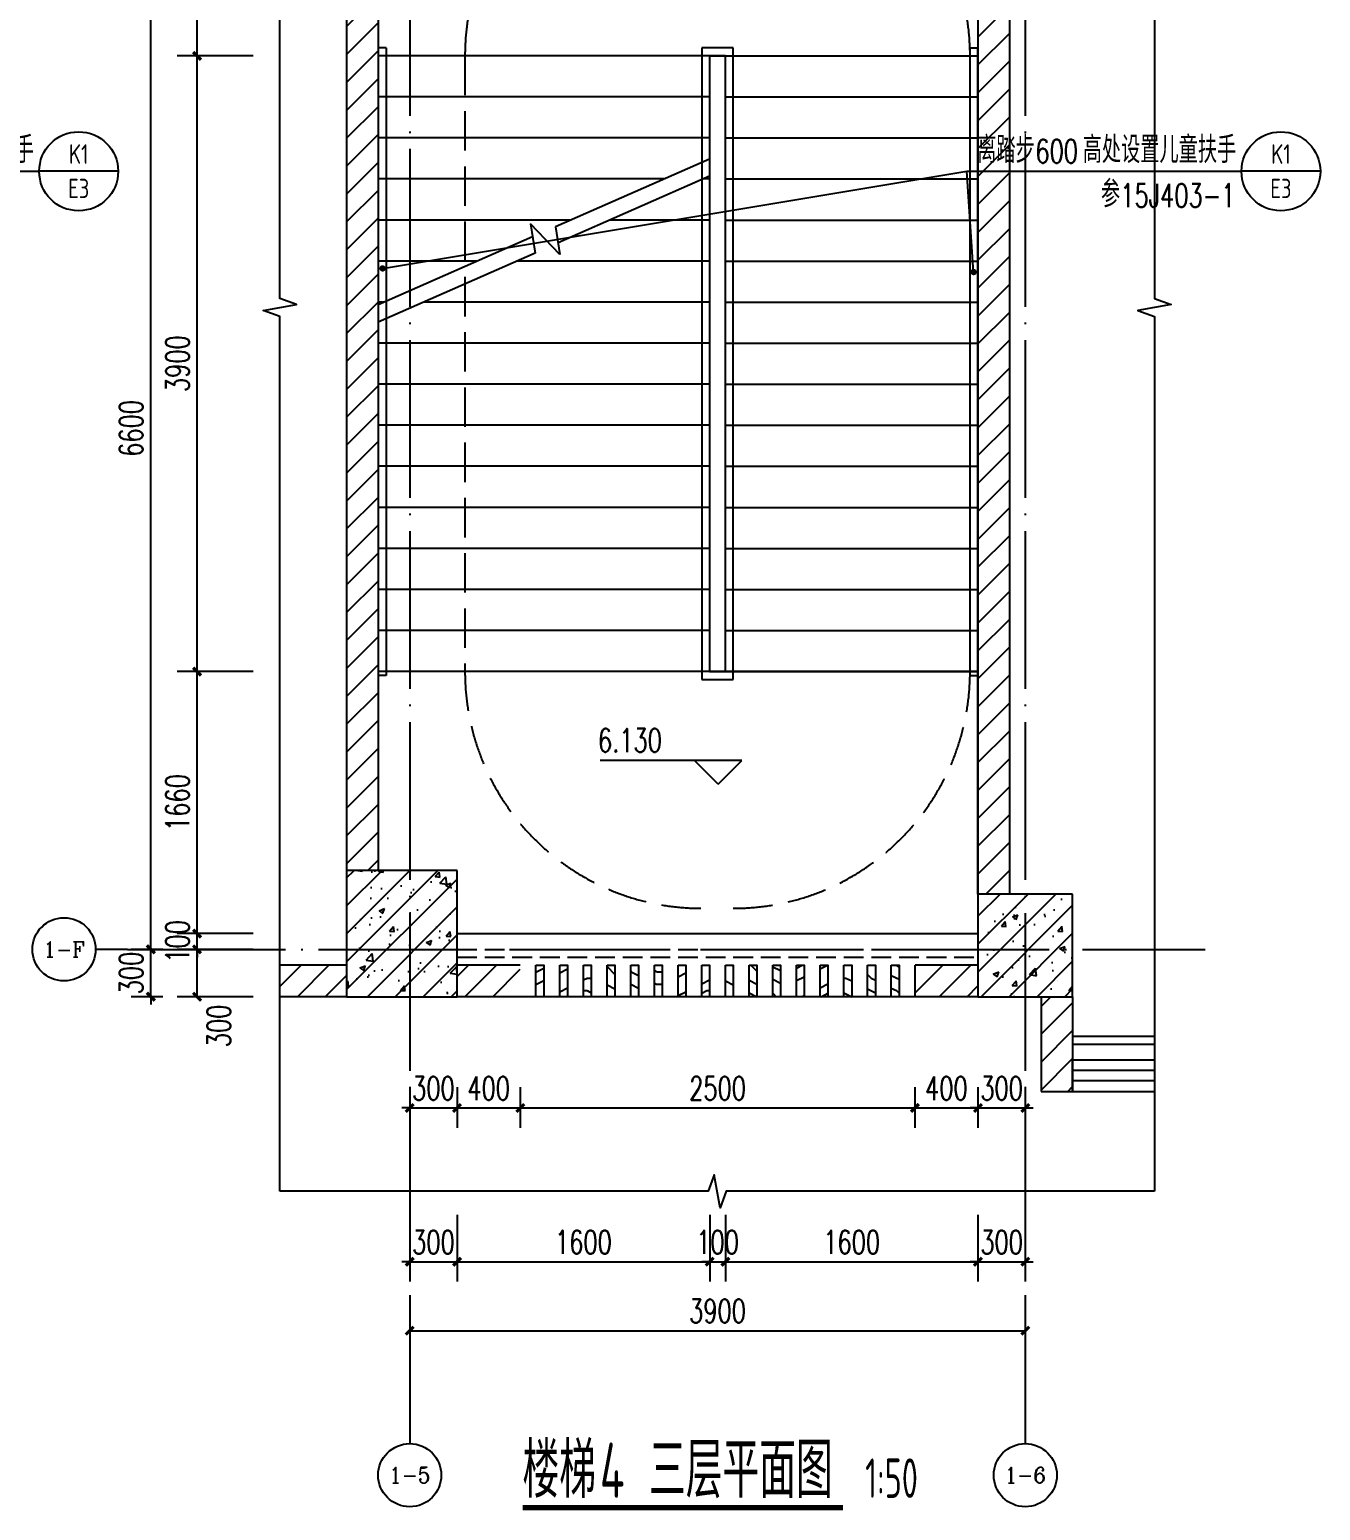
# Model space of a CAD drawing. Header units: millimetres. Extents: x -1048436 to -185795, y -983427 to 400387.
# Drawn here: x -477536 to -469358, y -673281 to -663901 of the extents above; entities that cross this region are included whole.
import ezdxf
from ezdxf.enums import TextEntityAlignment as Align

# ---------------------------------------------------------------- set-up
doc = ezdxf.new("R2010")
doc.units = ezdxf.units.MM
doc.header["$LTSCALE"] = 500
for name, pattern in [('A-FP_05$0$pln_L5$0$Col_L4$0$PHANTOM', [63.5, 31.75, -6.35, 6.35, -6.35, 6.35, -6.35]), ('DASH', [0.35, 0.25, -0.1]), ('DOTE', [2.42, 2, -0.2, 0.02, -0.2])]:
    doc.linetypes.add(name, pattern=pattern)
for name, color, linetype in [('COLUMN', 254, 'Continuous'), ('DIM_LEAD', 3, 'Continuous'), ('DIM_SYMB', 3, 'Continuous'), ('PUB_DIM', 3, 'Continuous'), ('PUB_HATCH', 8, 'Continuous'), ('PUB_TEXT', 7, 'Continuous'), ('STAIR', 2, 'Continuous'), ('WINDOW', 4, 'Continuous'), ('建-填充', 9, 'Continuous'), ('建-墙', 254, 'Continuous'), ('建-文字', 4, 'Continuous'), ('建-楼梯-扶手栏杆', 3, 'Continuous'), ('建-符号', 13, 'Continuous'), ('建-轴线', 16, 'DOTE')]:
    doc.layers.add(name, color=color, linetype=linetype)
doc.styles.add('_TCH_AXIS', font='COMPLEX', dxfattribs={"bigfont": 'GBCBIG'})
doc.styles.add('_TCH_DIM', font='SIMPLEX', dxfattribs={"bigfont": 'GBCBIG'})
doc.styles.add('_TCH_DIM_T3', font='SIMPLEX', dxfattribs={"width": 0.705882, "bigfont": 'GBCBIG'})
doc.styles.add('XD2008', font='xd-hzs.shx', dxfattribs={"width": 0.7, "bigfont": 'xd-hztxt.shx'})
doc.dimstyles.new('_TCH_ARCH&&50', dxfattribs={"dimtxt": 148.75, "dimasz": 50, "dimexe": 125, "dimexo": 150, "dimgap": 50, "dimtad": 1, "dimdec": 0, "dimzin": 0, "dimdsep": 46, "dimtxsty": '_TCH_DIM_T3', "dimblk": 'ARCHTICK', "dimcen": 0.09, "dimclrt": 7, "dimazin": 2, "dimtfac": 1, "dimtdec": 0, "dimtix": 1, "dimtmove": 2, "dimatfit": 3, "dimldrblk": 'ARCHTICK', "dimfxl": 1, "dimtolj": 1, "dimtzin": 0, "dimarcsym": 0})
pattern_1 = [(45, (0, 89.76), (-88.388383, 88.388383), [])]
pattern_2 = [(45, (0, 0), (-88.388348, 88.388348), []), (50, (0, 0), (358.63009, -31.37607), [37.5, -412.5]), (355, (0, 0), (-69.37567, 376.09607), [30, -330]), (100.4514, (29.9, -2.6), (289.25469, 344.71977), [31.8701, -350.57106]), (46.1842, (0, 100), (533.62052, -82.7595), [56.25, -618.75]), (96.6356, (44.47, 93.1), (467.33135, 487.05894), [47.80514, -525.8565]), (351.1842, (0, 100), (467.33097, 487.0593), [45, -495]), (21, (50, 75), (298.45353, -201.30945), [37.5, -412.5]), (326, (50, 75), (121.65767, 362.57502), [30, -330]), (71.4514, (74.87, 58.22), (420.11131, 161.26525), [31.8701, -350.57106]), (37.5, (0, 0), (6.079928, 166.446927), [0, -326, 0, -335, 0, -331.25]), (7.5, (0, 0), (131.53477, 197.205856), [0, -191, 0, -318.5, 0, -126.25]), (327.5, (-111.5, 0), (266.911218, -11.277436), [0, -125, 0, -390, 0, -517.5]), (317.5, (-161.5, 0), (291.593085, 50.05249), [0, -162.5, 0, -259, 0, -367.5])]

# ---------------------------------------------------------------- blocks, each defined once
blk = doc.blocks.new('_ArchTick')
at = {"color": 0, "linetype": 'ByBlock', "const_width": 0.4}
blk.add_lwpolyline([(-0.5, -0.5), (0.5, 0.5)], dxfattribs=at)
blk = doc.blocks.new('*D213')
at = {"layer": 'Defpoints', "color": 0, "transparency": 16777216}
for p in [(-471527.7, -670450.9), (-471227.7, -670450.9), (-471227.7, -670732)]:
    blk.add_point(p, dxfattribs=at)
at = {"layer": 'PUB_DIM', "color": 0, "lineweight": -2, "transparency": 16777216}
for p, q in [((-471527.7, -670600.9), (-471527.7, -670857)), ((-471227.7, -670600.9), (-471227.7, -670857)), ((-471527.7, -670732), (-471577.7, -670732)), ((-471527.7, -670732), (-471227.7, -670732)), ((-471227.7, -670732), (-471177.7, -670732))]:
    blk.add_line(p, q, dxfattribs=at)
at = {"layer": 'PUB_DIM', "color": 0, "lineweight": -2, "transparency": 16777216, "xscale": 50, "yscale": 50, "zscale": 50}
blk.add_blockref('_ArchTick', (-471527.7, -670732), dxfattribs=at)
at = {"layer": 'PUB_DIM', "color": 0, "lineweight": -2, "transparency": 16777216, "xscale": 50, "yscale": 50, "zscale": 50, "rotation": 180}
blk.add_blockref('_ArchTick', (-471227.7, -670732), dxfattribs=at)
at = {"layer": 'PUB_DIM', "color": 7, "transparency": 16777216, "insert": (-471377.7, -670607.6), "char_height": 148.75, "attachment_point": 5, "style": '_TCH_DIM_T3'}
blk.add_mtext('\\A1;300', dxfattribs=at)
blk = doc.blocks.new('*D214')
at = {"layer": 'Defpoints', "color": 0, "transparency": 16777216}
for p in [(-471927.2, -670450.9), (-471527.7, -670450.9), (-471527.7, -670732)]:
    blk.add_point(p, dxfattribs=at)
at = {"layer": 'PUB_DIM', "color": 0, "lineweight": -2, "transparency": 16777216}
for p, q in [((-471927.2, -670600.9), (-471927.2, -670857)), ((-471527.7, -670600.9), (-471527.7, -670857)), ((-471927.2, -670732), (-471527.7, -670732))]:
    blk.add_line(p, q, dxfattribs=at)
at = {"layer": 'PUB_DIM', "color": 0, "lineweight": -2, "transparency": 16777216, "xscale": 50, "yscale": 50, "zscale": 50, "rotation": 180}
blk.add_blockref('_ArchTick', (-471927.2, -670732), dxfattribs=at)
at = {"layer": 'PUB_DIM', "color": 0, "lineweight": -2, "transparency": 16777216, "xscale": 50, "yscale": 50, "zscale": 50}
blk.add_blockref('_ArchTick', (-471527.7, -670732), dxfattribs=at)
at = {"layer": 'PUB_DIM', "color": 7, "transparency": 16777216, "insert": (-471727.5, -670607.6), "char_height": 148.75, "attachment_point": 5, "style": '_TCH_DIM_T3'}
blk.add_mtext('\\A1;400', dxfattribs=at)
blk = doc.blocks.new('*D215')
at = {"layer": 'Defpoints', "color": 0, "transparency": 16777216}
for p in [(-474427.2, -670450.9), (-471927.2, -670450.9), (-471927.2, -670732)]:
    blk.add_point(p, dxfattribs=at)
at = {"layer": 'PUB_DIM', "color": 0, "lineweight": -2, "transparency": 16777216}
for p, q in [((-474427.2, -670600.9), (-474427.2, -670857)), ((-471927.2, -670600.9), (-471927.2, -670857)), ((-474427.2, -670732), (-471927.2, -670732))]:
    blk.add_line(p, q, dxfattribs=at)
at = {"layer": 'PUB_DIM', "color": 0, "lineweight": -2, "transparency": 16777216, "xscale": 50, "yscale": 50, "zscale": 50, "rotation": 180}
blk.add_blockref('_ArchTick', (-474427.2, -670732), dxfattribs=at)
at = {"layer": 'PUB_DIM', "color": 0, "lineweight": -2, "transparency": 16777216, "xscale": 50, "yscale": 50, "zscale": 50}
blk.add_blockref('_ArchTick', (-471927.2, -670732), dxfattribs=at)
at = {"layer": 'PUB_DIM', "color": 7, "transparency": 16777216, "insert": (-473177.2, -670607.6), "char_height": 148.75, "attachment_point": 5, "style": '_TCH_DIM_T3'}
blk.add_mtext('\\A1;2500', dxfattribs=at)
blk = doc.blocks.new('*D216')
at = {"layer": 'Defpoints', "color": 0, "transparency": 16777216}
for p in [(-474827.7, -670450.9), (-474427.2, -670450.9), (-474427.2, -670732)]:
    blk.add_point(p, dxfattribs=at)
at = {"layer": 'PUB_DIM', "color": 0, "lineweight": -2, "transparency": 16777216}
for p, q in [((-474827.7, -670600.9), (-474827.7, -670857)), ((-474427.2, -670600.9), (-474427.2, -670857)), ((-474827.7, -670732), (-474427.2, -670732))]:
    blk.add_line(p, q, dxfattribs=at)
at = {"layer": 'PUB_DIM', "color": 0, "lineweight": -2, "transparency": 16777216, "xscale": 50, "yscale": 50, "zscale": 50, "rotation": 180}
blk.add_blockref('_ArchTick', (-474827.7, -670732), dxfattribs=at)
at = {"layer": 'PUB_DIM', "color": 0, "lineweight": -2, "transparency": 16777216, "xscale": 50, "yscale": 50, "zscale": 50}
blk.add_blockref('_ArchTick', (-474427.2, -670732), dxfattribs=at)
at = {"layer": 'PUB_DIM', "color": 7, "transparency": 16777216, "insert": (-474627.5, -670607.6), "char_height": 148.75, "attachment_point": 5, "style": '_TCH_DIM_T3'}
blk.add_mtext('\\A1;400', dxfattribs=at)
blk = doc.blocks.new('*D217')
at = {"layer": 'Defpoints', "color": 0, "transparency": 16777216}
for p in [(-475127.7, -670450.9), (-474827.7, -670450.9), (-474827.7, -670732)]:
    blk.add_point(p, dxfattribs=at)
at = {"layer": 'PUB_DIM', "color": 0, "lineweight": -2, "transparency": 16777216}
for p, q in [((-475127.7, -670600.9), (-475127.7, -670857)), ((-474827.7, -670600.9), (-474827.7, -670857)), ((-475127.7, -670732), (-475177.7, -670732)), ((-475127.7, -670732), (-474827.7, -670732)), ((-474827.7, -670732), (-474777.7, -670732))]:
    blk.add_line(p, q, dxfattribs=at)
at = {"layer": 'PUB_DIM', "color": 0, "lineweight": -2, "transparency": 16777216, "xscale": 50, "yscale": 50, "zscale": 50}
blk.add_blockref('_ArchTick', (-475127.7, -670732), dxfattribs=at)
at = {"layer": 'PUB_DIM', "color": 0, "lineweight": -2, "transparency": 16777216, "xscale": 50, "yscale": 50, "zscale": 50, "rotation": 180}
blk.add_blockref('_ArchTick', (-474827.7, -670732), dxfattribs=at)
at = {"layer": 'PUB_DIM', "color": 7, "transparency": 16777216, "insert": (-474977.7, -670607.6), "char_height": 148.75, "attachment_point": 5, "style": '_TCH_DIM_T3'}
blk.add_mtext('\\A1;300', dxfattribs=at)
blk = doc.blocks.new('*D2442')
at = {"layer": 'Defpoints', "color": 0, "transparency": 16777216}
for p in [(-475127.7, -671830.9), (-471227.7, -671830.9), (-471227.7, -672142.7)]:
    blk.add_point(p, dxfattribs=at)
at = {"layer": 'PUB_DIM', "color": 0, "lineweight": -2, "transparency": 16777216}
for p, q in [((-475127.7, -671980.9), (-475127.7, -672267.7)), ((-471227.7, -671980.9), (-471227.7, -672267.7)), ((-475127.7, -672142.7), (-471227.7, -672142.7))]:
    blk.add_line(p, q, dxfattribs=at)
at = {"layer": 'PUB_DIM', "color": 0, "lineweight": -2, "transparency": 16777216, "xscale": 50, "yscale": 50, "zscale": 50, "rotation": 180}
blk.add_blockref('_ArchTick', (-475127.7, -672142.7), dxfattribs=at)
at = {"layer": 'PUB_DIM', "color": 0, "lineweight": -2, "transparency": 16777216, "xscale": 50, "yscale": 50, "zscale": 50}
blk.add_blockref('_ArchTick', (-471227.7, -672142.7), dxfattribs=at)
at = {"layer": 'PUB_DIM', "color": 7, "transparency": 16777216, "insert": (-473177.7, -672018.3), "char_height": 148.75, "attachment_point": 5, "style": '_TCH_DIM_T3'}
blk.add_mtext('\\A1;3900', dxfattribs=at)
blk = doc.blocks.new('*D2443')
at = {"layer": 'Defpoints', "color": 0, "transparency": 16777216}
for p in [(-471527.7, -671259.8), (-471227.7, -671259.8), (-471227.7, -671705.9)]:
    blk.add_point(p, dxfattribs=at)
at = {"layer": 'PUB_DIM', "color": 0, "lineweight": -2, "transparency": 16777216}
for p, q in [((-471527.7, -671409.8), (-471527.7, -671830.9)), ((-471227.7, -671409.8), (-471227.7, -671830.9)), ((-471527.7, -671705.9), (-471577.7, -671705.9)), ((-471527.7, -671705.9), (-471227.7, -671705.9)), ((-471227.7, -671705.9), (-471177.7, -671705.9))]:
    blk.add_line(p, q, dxfattribs=at)
at = {"layer": 'PUB_DIM', "color": 0, "lineweight": -2, "transparency": 16777216, "xscale": 50, "yscale": 50, "zscale": 50}
blk.add_blockref('_ArchTick', (-471527.7, -671705.9), dxfattribs=at)
at = {"layer": 'PUB_DIM', "color": 0, "lineweight": -2, "transparency": 16777216, "xscale": 50, "yscale": 50, "zscale": 50, "rotation": 180}
blk.add_blockref('_ArchTick', (-471227.7, -671705.9), dxfattribs=at)
at = {"layer": 'PUB_DIM', "color": 7, "transparency": 16777216, "insert": (-471377.7, -671581.5), "char_height": 148.75, "attachment_point": 5, "style": '_TCH_DIM_T3'}
blk.add_mtext('\\A1;300', dxfattribs=at)
blk = doc.blocks.new('*D2444')
at = {"layer": 'Defpoints', "color": 0, "transparency": 16777216}
for p in [(-473127.7, -671259.8), (-471527.7, -671259.8), (-471527.7, -671705.9)]:
    blk.add_point(p, dxfattribs=at)
at = {"layer": 'PUB_DIM', "color": 0, "lineweight": -2, "transparency": 16777216}
for p, q in [((-473127.7, -671409.8), (-473127.7, -671830.9)), ((-471527.7, -671409.8), (-471527.7, -671830.9)), ((-473127.7, -671705.9), (-471527.7, -671705.9))]:
    blk.add_line(p, q, dxfattribs=at)
at = {"layer": 'PUB_DIM', "color": 0, "lineweight": -2, "transparency": 16777216, "xscale": 50, "yscale": 50, "zscale": 50, "rotation": 180}
blk.add_blockref('_ArchTick', (-473127.7, -671705.9), dxfattribs=at)
at = {"layer": 'PUB_DIM', "color": 0, "lineweight": -2, "transparency": 16777216, "xscale": 50, "yscale": 50, "zscale": 50}
blk.add_blockref('_ArchTick', (-471527.7, -671705.9), dxfattribs=at)
at = {"layer": 'PUB_DIM', "color": 7, "transparency": 16777216, "insert": (-472327.7, -671581.5), "char_height": 148.75, "attachment_point": 5, "style": '_TCH_DIM_T3'}
blk.add_mtext('\\A1;1600', dxfattribs=at)
blk = doc.blocks.new('*D2445')
at = {"layer": 'Defpoints', "color": 0, "transparency": 16777216}
for p in [(-473227.2, -671259.8), (-473127.7, -671259.8), (-473127.7, -671705.9)]:
    blk.add_point(p, dxfattribs=at)
at = {"layer": 'PUB_DIM', "color": 0, "lineweight": -2, "transparency": 16777216}
for p, q in [((-473227.2, -671409.8), (-473227.2, -671830.9)), ((-473127.7, -671409.8), (-473127.7, -671830.9)), ((-473227.2, -671705.9), (-473277.2, -671705.9)), ((-473227.2, -671705.9), (-473127.7, -671705.9)), ((-473127.7, -671705.9), (-473077.7, -671705.9))]:
    blk.add_line(p, q, dxfattribs=at)
at = {"layer": 'PUB_DIM', "color": 0, "lineweight": -2, "transparency": 16777216, "xscale": 50, "yscale": 50, "zscale": 50}
blk.add_blockref('_ArchTick', (-473227.2, -671705.9), dxfattribs=at)
at = {"layer": 'PUB_DIM', "color": 0, "lineweight": -2, "transparency": 16777216, "xscale": 50, "yscale": 50, "zscale": 50, "rotation": 180}
blk.add_blockref('_ArchTick', (-473127.7, -671705.9), dxfattribs=at)
at = {"layer": 'PUB_DIM', "color": 7, "transparency": 16777216, "insert": (-473177.4, -671581.5), "char_height": 148.75, "attachment_point": 5, "style": '_TCH_DIM_T3'}
blk.add_mtext('\\A1;100', dxfattribs=at)
blk = doc.blocks.new('*D2446')
at = {"layer": 'Defpoints', "color": 0, "transparency": 16777216}
for p in [(-474827.2, -671259.8), (-473227.2, -671259.8), (-473227.2, -671705.9)]:
    blk.add_point(p, dxfattribs=at)
at = {"layer": 'PUB_DIM', "color": 0, "lineweight": -2, "transparency": 16777216}
for p, q in [((-474827.2, -671409.8), (-474827.2, -671830.9)), ((-473227.2, -671409.8), (-473227.2, -671830.9)), ((-474827.2, -671705.9), (-473227.2, -671705.9))]:
    blk.add_line(p, q, dxfattribs=at)
at = {"layer": 'PUB_DIM', "color": 0, "lineweight": -2, "transparency": 16777216, "xscale": 50, "yscale": 50, "zscale": 50, "rotation": 180}
blk.add_blockref('_ArchTick', (-474827.2, -671705.9), dxfattribs=at)
at = {"layer": 'PUB_DIM', "color": 0, "lineweight": -2, "transparency": 16777216, "xscale": 50, "yscale": 50, "zscale": 50}
blk.add_blockref('_ArchTick', (-473227.2, -671705.9), dxfattribs=at)
at = {"layer": 'PUB_DIM', "color": 7, "transparency": 16777216, "insert": (-474027.2, -671581.5), "char_height": 148.75, "attachment_point": 5, "style": '_TCH_DIM_T3'}
blk.add_mtext('\\A1;1600', dxfattribs=at)
blk = doc.blocks.new('*D2447')
at = {"layer": 'Defpoints', "color": 0, "transparency": 16777216}
for p in [(-475127.7, -671259.8), (-474827.2, -671259.8), (-474827.2, -671705.9)]:
    blk.add_point(p, dxfattribs=at)
at = {"layer": 'PUB_DIM', "color": 0, "lineweight": -2, "transparency": 16777216}
for p, q in [((-475127.7, -671409.8), (-475127.7, -671830.9)), ((-474827.2, -671409.8), (-474827.2, -671830.9)), ((-475127.7, -671705.9), (-475177.7, -671705.9)), ((-475127.7, -671705.9), (-474827.2, -671705.9)), ((-474827.2, -671705.9), (-474777.2, -671705.9))]:
    blk.add_line(p, q, dxfattribs=at)
at = {"layer": 'PUB_DIM', "color": 0, "lineweight": -2, "transparency": 16777216, "xscale": 50, "yscale": 50, "zscale": 50}
blk.add_blockref('_ArchTick', (-475127.7, -671705.9), dxfattribs=at)
at = {"layer": 'PUB_DIM', "color": 0, "lineweight": -2, "transparency": 16777216, "xscale": 50, "yscale": 50, "zscale": 50, "rotation": 180}
blk.add_blockref('_ArchTick', (-474827.2, -671705.9), dxfattribs=at)
at = {"layer": 'PUB_DIM', "color": 7, "transparency": 16777216, "insert": (-474977.4, -671581.5), "char_height": 148.75, "attachment_point": 5, "style": '_TCH_DIM_T3'}
blk.add_mtext('\\A1;300', dxfattribs=at)
blk = doc.blocks.new('*D2450')
at = {"layer": 'Defpoints', "color": 0, "transparency": 16777216}
for p in [(-476768, -663127.2), (-476542.1, -663127.2), (-476542.1, -669727.2)]:
    blk.add_point(p, dxfattribs=at)
at = {"layer": 'PUB_DIM', "color": 0, "lineweight": -2, "transparency": 16777216}
for p, q in [((-476692.1, -663127.2), (-476893, -663127.2)), ((-476768, -669727.2), (-476768, -663127.2)), ((-476692.1, -669727.2), (-476893, -669727.2))]:
    blk.add_line(p, q, dxfattribs=at)
at = {"layer": 'PUB_DIM', "color": 0, "lineweight": -2, "transparency": 16777216, "xscale": 50, "yscale": 50, "zscale": 50}
for p, rotation in [((-476768, -663127.2), 90), ((-476768, -669727.2), 270)]:
    blk.add_blockref('_ArchTick', p, dxfattribs=dict(at, rotation=rotation))
at = {"layer": 'PUB_DIM', "color": 7, "transparency": 16777216, "insert": (-476892.4, -666427.2), "char_height": 148.75, "attachment_point": 5, "rotation": 90, "style": '_TCH_DIM_T3'}
blk.add_mtext('\\A1;6600', dxfattribs=at)
blk = doc.blocks.new('*D2451')
at = {"layer": 'Defpoints', "color": 0, "transparency": 16777216}
for p in [(-476768, -669727.2), (-476542.1, -669727.2), (-476542.1, -670027.2)]:
    blk.add_point(p, dxfattribs=at)
at = {"layer": 'PUB_DIM', "color": 0, "lineweight": -2, "transparency": 16777216}
for p, q in [((-476692.1, -669727.2), (-476893, -669727.2)), ((-476768, -669727.2), (-476768, -669677.2)), ((-476768, -670027.2), (-476768, -669727.2)), ((-476692.1, -670027.2), (-476893, -670027.2)), ((-476768, -670027.2), (-476768, -670077.2))]:
    blk.add_line(p, q, dxfattribs=at)
at = {"layer": 'PUB_DIM', "color": 0, "lineweight": -2, "transparency": 16777216, "xscale": 50, "yscale": 50, "zscale": 50}
for p, rotation in [((-476768, -669727.2), 270), ((-476768, -670027.2), 90)]:
    blk.add_blockref('_ArchTick', p, dxfattribs=dict(at, rotation=rotation))
at = {"layer": 'PUB_DIM', "color": 7, "transparency": 16777216, "insert": (-476892.4, -669877.2), "char_height": 148.75, "attachment_point": 5, "rotation": 90, "style": '_TCH_DIM_T3'}
blk.add_mtext('\\A1;300', dxfattribs=at)
blk = doc.blocks.new('*D2452')
at = {"layer": 'Defpoints', "color": 0, "transparency": 16777216}
for p in [(-476475.1, -663127.2), (-475969.1, -663127.2), (-475969.1, -664067.2)]:
    blk.add_point(p, dxfattribs=at)
at = {"layer": 'PUB_DIM', "color": 0, "lineweight": -2, "transparency": 16777216}
for p, q in [((-476119.1, -663127.2), (-476600.1, -663127.2)), ((-476475.1, -664067.2), (-476475.1, -663127.2)), ((-476119.1, -664067.2), (-476600.1, -664067.2))]:
    blk.add_line(p, q, dxfattribs=at)
at = {"layer": 'PUB_DIM', "color": 0, "lineweight": -2, "transparency": 16777216, "xscale": 50, "yscale": 50, "zscale": 50}
for p, rotation in [((-476475.1, -663127.2), 90), ((-476475.1, -664067.2), 270)]:
    blk.add_blockref('_ArchTick', p, dxfattribs=dict(at, rotation=rotation))
at = {"layer": 'PUB_DIM', "color": 7, "transparency": 16777216, "insert": (-476599.5, -663597.2), "char_height": 148.75, "attachment_point": 5, "rotation": 90, "style": '_TCH_DIM_T3'}
blk.add_mtext('\\A1;940', dxfattribs=at)
blk = doc.blocks.new('*D2453')
at = {"layer": 'Defpoints', "color": 0, "transparency": 16777216}
for p in [(-476475.1, -664067.2), (-475969.1, -664067.2), (-475969.1, -667967.2)]:
    blk.add_point(p, dxfattribs=at)
at = {"layer": 'PUB_DIM', "color": 0, "lineweight": -2, "transparency": 16777216}
for p, q in [((-476119.1, -664067.2), (-476600.1, -664067.2)), ((-476475.1, -667967.2), (-476475.1, -664067.2)), ((-476119.1, -667967.2), (-476600.1, -667967.2))]:
    blk.add_line(p, q, dxfattribs=at)
at = {"layer": 'PUB_DIM', "color": 0, "lineweight": -2, "transparency": 16777216, "xscale": 50, "yscale": 50, "zscale": 50}
for p, rotation in [((-476475.1, -664067.2), 90), ((-476475.1, -667967.2), 270)]:
    blk.add_blockref('_ArchTick', p, dxfattribs=dict(at, rotation=rotation))
at = {"layer": 'PUB_DIM', "color": 7, "transparency": 16777216, "insert": (-476599.5, -666017.2), "char_height": 148.75, "attachment_point": 5, "rotation": 90, "style": '_TCH_DIM_T3'}
blk.add_mtext('\\A1;3900', dxfattribs=at)
blk = doc.blocks.new('*D2454')
at = {"layer": 'Defpoints', "color": 0, "transparency": 16777216}
for p in [(-476475.1, -667967.2), (-475969.1, -667967.2), (-475969.1, -669627.2)]:
    blk.add_point(p, dxfattribs=at)
at = {"layer": 'PUB_DIM', "color": 0, "lineweight": -2, "transparency": 16777216}
for p, q in [((-476119.1, -667967.2), (-476600.1, -667967.2)), ((-476475.1, -669627.2), (-476475.1, -667967.2)), ((-476119.1, -669627.2), (-476600.1, -669627.2))]:
    blk.add_line(p, q, dxfattribs=at)
at = {"layer": 'PUB_DIM', "color": 0, "lineweight": -2, "transparency": 16777216, "xscale": 50, "yscale": 50, "zscale": 50}
for p, rotation in [((-476475.1, -667967.2), 90), ((-476475.1, -669627.2), 270)]:
    blk.add_blockref('_ArchTick', p, dxfattribs=dict(at, rotation=rotation))
at = {"layer": 'PUB_DIM', "color": 7, "transparency": 16777216, "insert": (-476599.5, -668797.2), "char_height": 148.75, "attachment_point": 5, "rotation": 90, "style": '_TCH_DIM_T3'}
blk.add_mtext('\\A1;1660', dxfattribs=at)
blk = doc.blocks.new('*D2455')
at = {"layer": 'Defpoints', "color": 0, "transparency": 16777216}
for p in [(-476475.1, -669627.2), (-475969.1, -669627.2), (-475969.1, -669727.2)]:
    blk.add_point(p, dxfattribs=at)
at = {"layer": 'PUB_DIM', "color": 0, "lineweight": -2, "transparency": 16777216}
for p, q in [((-476119.1, -669627.2), (-476600.1, -669627.2)), ((-476475.1, -669627.2), (-476475.1, -669577.2)), ((-476475.1, -669727.2), (-476475.1, -669627.2)), ((-476119.1, -669727.2), (-476600.1, -669727.2)), ((-476475.1, -669727.2), (-476475.1, -669777.2))]:
    blk.add_line(p, q, dxfattribs=at)
at = {"layer": 'PUB_DIM', "color": 0, "lineweight": -2, "transparency": 16777216, "xscale": 50, "yscale": 50, "zscale": 50}
for p, rotation in [((-476475.1, -669627.2), 270), ((-476475.1, -669727.2), 90)]:
    blk.add_blockref('_ArchTick', p, dxfattribs=dict(at, rotation=rotation))
at = {"layer": 'PUB_DIM', "color": 7, "transparency": 16777216, "insert": (-476599.5, -669677.2), "char_height": 148.75, "attachment_point": 5, "rotation": 90, "style": '_TCH_DIM_T3'}
blk.add_mtext('\\A1;100', dxfattribs=at)
blk = doc.blocks.new('*D2456')
at = {"layer": 'Defpoints', "color": 0, "transparency": 16777216}
for p in [(-476475.1, -669727.2), (-475969.1, -669727.2), (-475969.1, -670027.2)]:
    blk.add_point(p, dxfattribs=at)
at = {"layer": 'PUB_DIM', "color": 0, "lineweight": -2, "transparency": 16777216}
for p, q in [((-476119.1, -669727.2), (-476600.1, -669727.2)), ((-476475.1, -670027.2), (-476475.1, -669727.2)), ((-476119.1, -670027.2), (-476600.1, -670027.2))]:
    blk.add_line(p, q, dxfattribs=at)
at = {"layer": 'PUB_DIM', "color": 0, "lineweight": -2, "transparency": 16777216, "xscale": 50, "yscale": 50, "zscale": 50}
for p, rotation in [((-476475.1, -669727.2), 90), ((-476475.1, -670027.2), 270)]:
    blk.add_blockref('_ArchTick', p, dxfattribs=dict(at, rotation=rotation))
at = {"layer": 'PUB_DIM', "color": 7, "transparency": 16777216, "insert": (-476337.6, -670212.2), "char_height": 148.75, "attachment_point": 5, "rotation": 90, "style": '_TCH_DIM_T3'}
blk.add_mtext('\\A1;300', dxfattribs=at)
blk = doc.blocks.new('$TCHSYS$WIN2D')
for p, q in [((-0.5, 0.5), (0.5, 0.5)), ((-0.5, 0.5), (-0.5, -0.5)), ((0.5, 0.5), (0.5, -0.5)), ((0.5, 0.167), (-0.5, 0.167)), ((0.5, -0.167), (-0.5, -0.167)), ((-0.5, -0.5), (0.5, -0.5))]:
    blk.add_line(p, q)

msp = doc.modelspace()

# ---------------------------------------------------------------- hatches: boundary and pattern name
at = {"layer": 'PUB_HATCH'}
h = msp.add_hatch(dxfattribs=at)
h.set_pattern_fill('钢筋混凝土', color=256, scale=50, style=0)
h.set_pattern_definition(pattern_2)
h.paths.add_polyline_path([(-475527.7, -670027.2), (-474827.7, -670027.2), (-474827.7, -669227.2), (-475527.7, -669227.2)])
h = msp.add_hatch(dxfattribs=at)
h.set_pattern_fill('钢筋混凝土', color=256, scale=50, style=0)
h.set_pattern_definition(pattern_2)
h.paths.add_polyline_path([(-471527.7, -669377.1), (-471527.7, -670027.1), (-470927.7, -670027.1), (-470927.7, -669377.1)])
at = {"layer": '建-填充'}
h = msp.add_hatch(dxfattribs=at)
h.set_pattern_fill('普通砖', color=256, scale=50, style=0)
h.set_pattern_definition(pattern_1)
h.paths.add_polyline_path([(-471527.7, -669377.1), (-471327.7, -669377.1), (-471327.7, -663477.2), (-471527.7, -663477.2)])
h = msp.add_hatch(dxfattribs=at)
h.set_pattern_fill('普通砖', color=256, scale=50, style=0)
h.set_pattern_definition(pattern_1)
h.paths.add_polyline_path([(-475527.7, -669227.2), (-475327.7, -669227.2), (-475327.7, -663627.2), (-475527.7, -663627.2)])
h = msp.add_hatch(dxfattribs=at)
h.set_pattern_fill('普通砖', color=256, scale=50, style=0)
h.set_pattern_definition(pattern_1)
h.paths.add_polyline_path([(-475527.7, -670027.1), (-475527.7, -669827.1), (-475950.5, -669827.1), (-475950.5, -670027.1)])
h = msp.add_hatch(dxfattribs=at)
h.set_pattern_fill('普通砖', color=256, scale=50, style=0)
h.set_pattern_definition(pattern_1)
h.paths.add_polyline_path([(-474827.7, -669827.1), (-474827.7, -670027.1), (-474427.4, -670027.1), (-474427.6, -669893.8), (-474427.4, -669827.1)])
h = msp.add_hatch(dxfattribs=at)
h.set_pattern_fill('普通砖', color=256, scale=50, style=0)
h.set_pattern_definition(pattern_1)
h.paths.add_polyline_path([(-474827.7, -669827.2), (-474827.7, -670027.2), (-474427.7, -670027.2), (-474427.5, -669893.8), (-474427.7, -669827.2)])
at = {"layer": '建-填充', "linetype": 'A-FP_05$0$pln_L5$0$Col_L4$0$PHANTOM'}
h = msp.add_hatch(dxfattribs=at)
h.set_pattern_fill('木纹01', color=256, scale=200)
h.set_pattern_definition([(360, (246475, -86189.3), (800, 800), [40, -760]), (360, (245915, -86109.3), (800, 800), [80, -720]), (360, (246435, -86069.3), (800, 800), [40, -760]), (360, (245955, -85989.3), (800, 800), [40, -760]), (360, (246435, -85949.3), (800, 800), [40, -760]), (360, (245995, -85909.3), (800, 800), [40, -760]), (360, (246435, -85869.3), (800, 800), [40, -760]), (360, (245995, -85789.3), (800, 800), [40, -440, 40, -280]), (360, (245995, -85709.3), (800, 800), [80, -400, 40, -280]), (360, (245955, -85589.3), (800, 800), [40, -120, 40, -320, 40, -240]), (360, (245915, -85509.3), (800, 800), [40, -160, 80, -520]), (360, (246435, -85469.3), (800, 800), [40, -760]), (360, (245915, -85429.3), (800, 800), [40, -200, 40, -520]), (45, (245835, -86189.26), (3e-13, 800), [113.1368, -1018.23405]), (45, (246515, -86189.26), (3e-13, 800), [226.27416, -905.0967]), (45, (246515, -85789.26), (3e-13, 800), [56.568, -1074.80285]), (45, (245835, -85709.26), (3e-13, 800), [169.7056, -961.66525]), (45, (246515, -85709.26), (3e-13, 800), [282.8427, -848.5281]), (45, (246515, -85589.26), (3e-13, 800), [169.7056, -961.66525]), (315, (246355, -85509.26), (800, -4e-13), [56.568, -1074.80285]), (315, (246075, -86149.26), (800, -4e-13), [113.1368, -1018.23405]), (315, (246115, -85829.26), (800, -4e-13), [113.1368, -1018.23405]), (315, (246355, -85989.26), (800, -4e-13), [113.1368, -1018.23405]), (315, (246315, -85669.26), (800, -4e-13), [113.1368, -1018.23405]), (315, (246355, -85589.26), (800, -4e-13), [169.7056, -961.66525]), (315, (246155, -86069.26), (800, -4e-13), [169.7056, -961.66525]), (315, (246275, -86029.26), (800, -4e-13), [169.7056, -961.66525]), (315, (246155, -85749.26), (800, -4e-13), [169.7056, -961.66525]), (315, (246235, -85709.26), (800, -4e-13), [169.7056, -961.66525]), (26.56505, (245875.02, -86029.26), (800, 3e-07), [89.4427, -1699.41166]), (26.56505, (246475.02, -86069.26), (800, 3e-07), [357.7709, -1431.0835]), (26.56505, (246475.02, -85949.26), (800, 3e-07), [357.7709, -1431.0835]), (26.56505, (246475.02, -85869.26), (800, 3e-07), [357.7712, -536, 178.888, -716.19518]), (26.56505, (246555.02, -85749.26), (800, 3e-07), [89.4427, -1699.41166]), (26.56505, (245835.02, -85469.26), (800, 3e-07), [89.4427, -1699.41166]), (26.56505, (246475.02, -85469.26), (800, 3e-07), [178.88544, -1609.96894]), (333.43495, (246275.02, -86189.26), (800, -3e-07), [178.88544, -1609.96894]), (333.43495, (245995.02, -85989.26), (800, -3e-07), [178.88544, -1609.96894]), (333.43495, (245995.02, -86109.26), (800, -3e-07), [89.4427, -1699.40894]), (333.43495, (246035.02, -85909.26), (800, -3e-07), [268.32816, -1520.5262]), (333.43495, (246195.02, -85909.26), (800, -3e-07), [178.88544, -1609.96894]), (333.43495, (246275.02, -85869.26), (800, -3e-07), [178.88544, -1609.96894]), (333.43495, (246035.02, -85789.26), (800, -3e-07), [89.4427, -1699.40894]), (333.43495, (246075.02, -85709.26), (800, -3e-07), [89.4427, -1699.40894]), (333.43495, (246395.02, -85549.26), (800, -3e-07), [89.4427, -1699.40894]), (333.43495, (246355.02, -85829.26), (800, -3e-07), [89.4427, -1699.40894]), (333.43495, (245995.02, -85589.26), (800, -3e-07), [268.32816, -1520.5262]), (333.43495, (245955.02, -85509.26), (800, -3e-07), [178.88544, -1609.96894]), (333.43495, (246395.02, -85749.26), (800, -3e-07), [89.44, -804.96, 89.44, -805.01438]), (333.43495, (246155.02, -85589.26), (800, -3e-07), [178.88544, -1609.96894]), (333.43495, (246195.02, -85509.26), (800, -3e-07), [178.88544, -1609.96894]), (333.43495, (245955.02, -85429.26), (800, -3e-07), [178.88544, -1609.96894]), (333.43495, (246195.02, -85429.26), (800, -3e-07), [178.88544, -1609.96894])])
h.paths.add_polyline_path([(-472077.7, -669827.2), (-472027.7, -669827.2), (-472027.7, -670027.2), (-472077.7, -670027.2)])
h.paths.add_polyline_path([(-472227.7, -669827.2), (-472177.7, -669827.2), (-472177.7, -670027.2), (-472227.7, -670027.2)])
h.paths.add_polyline_path([(-472377.7, -669827.2), (-472327.7, -669827.2), (-472327.7, -670027.2), (-472377.7, -670027.2)])
h.paths.add_polyline_path([(-472527.7, -669827.2), (-472477.7, -669827.2), (-472477.7, -670027.2), (-472527.7, -670027.2)])
h.paths.add_polyline_path([(-472677.7, -669827.2), (-472627.7, -669827.2), (-472627.7, -670027.2), (-472677.7, -670027.2)])
h.paths.add_polyline_path([(-472827.7, -669827.2), (-472777.7, -669827.2), (-472777.7, -670027.2), (-472827.7, -670027.2)])
h.paths.add_polyline_path([(-472977.7, -669827.2), (-472927.7, -669827.2), (-472927.7, -670027.2), (-472977.7, -670027.2)])
h.paths.add_polyline_path([(-473127.7, -669827.2), (-473077.7, -669827.2), (-473077.7, -670027.2), (-473127.7, -670027.2)])
h.paths.add_polyline_path([(-473277.7, -669827.2), (-473227.7, -669827.2), (-473227.7, -670027.2), (-473277.7, -670027.2)])
h.paths.add_polyline_path([(-473427.7, -669827.2), (-473377.7, -669827.2), (-473377.7, -670027.2), (-473427.7, -670027.2)])
h.paths.add_polyline_path([(-473577.7, -669827.2), (-473527.7, -669827.2), (-473527.7, -670027.2), (-473577.7, -670027.2)])
h.paths.add_polyline_path([(-473727.7, -669827.2), (-473677.7, -669827.2), (-473677.7, -670027.2), (-473727.7, -670027.2)])
h.paths.add_polyline_path([(-473877.7, -669827.2), (-473827.7, -669827.2), (-473827.7, -670027.2), (-473877.7, -670027.2)])
h.paths.add_polyline_path([(-474027.7, -669827.2), (-473977.7, -669827.2), (-473977.7, -670027.2), (-474027.7, -670027.2)])
h.paths.add_polyline_path([(-474177.7, -669827.2), (-474127.7, -669827.2), (-474127.7, -670027.2), (-474177.7, -670027.2)])
h.paths.add_polyline_path([(-474327.7, -669827.2), (-474277.7, -669827.2), (-474277.7, -670027.2), (-474327.7, -670027.2)])
at = {"layer": '建-填充'}
h = msp.add_hatch(dxfattribs=at)
h.set_pattern_fill('普通砖', color=256, scale=50, style=0)
h.set_pattern_definition(pattern_1)
h.paths.add_polyline_path([(-471527.7, -670027.1), (-471527.7, -669827.1), (-471926.2, -669827.1), (-471926.2, -670027.1)])
h = msp.add_hatch(dxfattribs=at)
h.set_pattern_fill('普通砖', color=256, scale=50, style=0)
h.set_pattern_definition(pattern_1)
h.paths.add_polyline_path([(-470927.7, -670027.1), (-471127.7, -670027.1), (-471127.7, -670627.1), (-470927.7, -670427.1)])
h = msp.add_hatch(dxfattribs=at)
h.set_pattern_fill('普通砖', color=256, scale=50, style=0)
h.set_pattern_definition(pattern_1)
h.paths.add_polyline_path([(-471127.7, -670627.1), (-470927.7, -670627.1), (-470927.7, -670427.1)])
h = msp.add_hatch(dxfattribs=at)
h.set_pattern_fill('普通砖', color=256, scale=50, style=0)
h.set_pattern_definition(pattern_1)
h.paths.add_polyline_path([(-470409, -670427.1), (-470409.1, -670427.1), (-470409.1, -670627.1), (-470409, -670627.1)])

# ---------------------------------------------------------------- linework, layer by layer
for p, q in [((-471877.7, -670027.2), (-474827.7, -670027.2)), ((-471926.2, -670027.1), (-474426.2, -670027.1))]:
    msp.add_line(p, q)
for points in [[(-474327.7, -669827.2), (-474277.7, -669827.2), (-474277.7, -670027.2), (-474327.7, -670027.2)], [(-474177.7, -669827.2), (-474127.7, -669827.2), (-474127.7, -670027.2), (-474177.7, -670027.2)], [(-474027.7, -669827.2), (-473977.7, -669827.2), (-473977.7, -670027.2), (-474027.7, -670027.2)], [(-473877.7, -669827.2), (-473827.7, -669827.2), (-473827.7, -670027.2), (-473877.7, -670027.2)], [(-473727.7, -669827.2), (-473677.7, -669827.2), (-473677.7, -670027.2), (-473727.7, -670027.2)], [(-473577.7, -669827.2), (-473527.7, -669827.2), (-473527.7, -670027.2), (-473577.7, -670027.2)], [(-473427.7, -669827.2), (-473377.7, -669827.2), (-473377.7, -670027.2), (-473427.7, -670027.2)], [(-473277.7, -669827.2), (-473227.7, -669827.2), (-473227.7, -670027.2), (-473277.7, -670027.2)], [(-473127.7, -669827.2), (-473077.7, -669827.2), (-473077.7, -670027.2), (-473127.7, -670027.2)], [(-472977.7, -669827.2), (-472927.7, -669827.2), (-472927.7, -670027.2), (-472977.7, -670027.2)], [(-472827.7, -669827.2), (-472777.7, -669827.2), (-472777.7, -670027.2), (-472827.7, -670027.2)], [(-472677.7, -669827.2), (-472627.7, -669827.2), (-472627.7, -670027.2), (-472677.7, -670027.2)], [(-472527.7, -669827.2), (-472477.7, -669827.2), (-472477.7, -670027.2), (-472527.7, -670027.2)], [(-472377.7, -669827.2), (-472327.7, -669827.2), (-472327.7, -670027.2), (-472377.7, -670027.2)], [(-472227.7, -669827.2), (-472177.7, -669827.2), (-472177.7, -670027.2), (-472227.7, -670027.2)], [(-472077.7, -669827.2), (-472027.7, -669827.2), (-472027.7, -670027.2), (-472077.7, -670027.2)]]:
    msp.add_lwpolyline(points, close=True)
at = {"layer": 'COLUMN'}
for p, q in [((-474827.7, -669227.2), (-475527.7, -669227.2)), ((-475527.7, -669227.2), (-475527.7, -670027.2)), ((-474827.7, -670027.2), (-474827.7, -669227.2)), ((-471527.7, -669377.1), (-471527.7, -670027.1)), ((-470927.7, -669377.1), (-471527.7, -669377.1)), ((-470927.7, -670027.1), (-470927.7, -669377.1)), ((-475527.7, -670027.2), (-474827.7, -670027.2)), ((-471527.7, -670027.1), (-470927.7, -670027.1))]:
    msp.add_line(p, q, dxfattribs=at)
at = {"layer": 'DIM_LEAD'}
for p, q in [((-479215.8, -664798.5), (-477475.1, -664798.5)), ((-475299.8, -665413.6), (-471598.8, -664798.5)), ((-471555, -665436.8), (-471598.8, -664798.5)), ((-471598.8, -664798.5), (-469858.1, -664798.5))]:
    msp.add_line(p, q, dxfattribs=at)
at = {"layer": 'DIM_LEAD', "const_width": 20}
for points in [[(-475309.7, -665415.3, 1), (-475289.9, -665412, 1)], [(-471554.3, -665446.8, 1), (-471555.6, -665426.8, 1)]]:
    msp.add_lwpolyline(points, format="xyb", close=True, dxfattribs=at)
at = {"layer": 'DIM_SYMB'}
for points in [[(-474027.7, -663937.2, 0, 0, 0), (-474027.7, -664957.2, 40, 0, 0), (-474027.7, -665107.2, 0, 0, 0)], [(-472327.7, -663937.2, 0, 0, 0), (-472327.7, -668767.2, 0, 0, 0), (-474027.7, -668767.2, 0, 0, 0), (-474027.7, -665517.2, 40, 0, 0), (-474027.7, -665367.2, 0, 0, 0)]]:
    msp.add_lwpolyline(points, format="xyseb", dxfattribs=at)
at = {"layer": 'PUB_HATCH', "color": 8, "linetype": 'DASH', "ltscale": 2}
msp.add_line((-474777.7, -664067.2), (-474777.7, -667967.2), dxfattribs=at)
for centre, start, end in [((-473277.7, -664067.2), 90, 180), ((-473077.7, -664067.2), 0, 90), ((-473277.7, -667967.2), 180, 270), ((-473077.7, -667967.2), 270, 0)]:
    msp.add_arc(centre, 1500, start, end, dxfattribs=at)
at = {"layer": 'STAIR'}
for p, q in [((-475327.7, -664017.2), (-475327.7, -667992.2)), ((-475277.7, -664017.2), (-475327.7, -664017.2)), ((-475277.7, -664017.2), (-475277.7, -667992.2)), ((-473077.7, -664017.2), (-473277.7, -664017.2)), ((-473277.7, -664017.2), (-473277.7, -668017.2)), ((-473077.7, -668017.2), (-473077.7, -664017.2)), ((-471577.4, -667992.2), (-471577.4, -664017.2)), ((-471577.4, -664017.2), (-471527.4, -664017.2)), ((-471527.4, -667992.2), (-471527.4, -664017.2)), ((-475327.7, -664067.2), (-475327.7, -665644.4)), ((-473227.7, -664067.2), (-475327.7, -664067.2)), ((-473227.7, -664067.2), (-473127.7, -664067.2)), ((-473227.7, -664067.2), (-473227.7, -664720.7)), ((-473127.7, -664067.2), (-473227.7, -664067.2)), ((-473227.7, -664067.2), (-473227.7, -667967.2)), ((-473127.7, -667967.2), (-473127.7, -664067.2)), ((-473127.7, -664067.2), (-471527.7, -664067.2)), ((-473127.7, -667967.2), (-473127.7, -664067.2)), ((-471527.7, -667967.2), (-471527.7, -664067.2)), ((-473227.7, -664327.2), (-475327.7, -664327.2)), ((-473127.7, -664327.2), (-471527.7, -664327.2)), ((-473227.7, -664587.2), (-475327.7, -664587.2)), ((-473127.7, -664587.2), (-471527.7, -664587.2)), ((-473227.7, -664720.7), (-474203.3, -665149.8)), ((-473515.2, -664847.2), (-475327.7, -664847.2)), ((-473227.7, -664829.9), (-474187.6, -665252.1)), ((-473227.7, -664847.2), (-473266.9, -664847.2)), ((-473227.7, -664829.9), (-473227.7, -667967.2)), ((-473127.7, -664847.2), (-471527.7, -664847.2)), ((-474106.3, -665107.2), (-475327.7, -665107.2)), ((-474176.2, -665326.2), (-474362.2, -665131.9)), ((-474362.2, -665131.9), (-474333.8, -665316.5)), ((-473227.7, -665107.2), (-473858, -665107.2)), ((-473127.7, -665107.2), (-471527.7, -665107.2)), ((-474349.5, -665214.1), (-475327.7, -665644.4)), ((-474203.3, -665149.8), (-474176.2, -665326.2)), ((-474333.8, -665316.5), (-475327.7, -665753.7)), ((-474697.4, -665367.2), (-475327.7, -665367.2)), ((-473227.7, -665367.2), (-474449, -665367.2)), ((-473127.7, -665367.2), (-471527.7, -665367.2)), ((-475288.4, -665627.2), (-475327.7, -665627.2)), ((-473227.7, -665627.2), (-475040.1, -665627.2)), ((-473127.7, -665627.2), (-471527.7, -665627.2)), ((-475327.7, -665753.7), (-475327.7, -667967.2)), ((-473227.7, -665887.2), (-475327.7, -665887.2)), ((-473127.7, -665887.2), (-471527.7, -665887.2)), ((-473227.7, -666147.2), (-475327.7, -666147.2)), ((-473127.7, -666147.2), (-471527.7, -666147.2)), ((-473227.7, -666407.2), (-475327.7, -666407.2)), ((-473127.7, -666407.2), (-471527.7, -666407.2)), ((-473227.7, -666667.2), (-475327.7, -666667.2)), ((-473127.7, -666667.2), (-471527.7, -666667.2)), ((-473227.7, -666927.2), (-475327.7, -666927.2)), ((-473127.7, -666927.2), (-471527.7, -666927.2)), ((-473227.7, -667187.2), (-475327.7, -667187.2)), ((-473127.7, -667187.2), (-471527.7, -667187.2)), ((-473227.7, -667447.2), (-475327.7, -667447.2)), ((-473127.7, -667447.2), (-471527.7, -667447.2)), ((-473227.7, -667707.2), (-475327.7, -667707.2)), ((-473127.7, -667707.2), (-471527.7, -667707.2)), ((-473227.7, -667967.2), (-475327.7, -667967.2)), ((-475327.7, -667967.2), (-475327.7, -669227.2)), ((-471527.7, -667967.2), (-475327.7, -667967.2)), ((-475277.7, -667992.2), (-475327.7, -667992.2)), ((-473277.7, -668017.2), (-473077.7, -668017.2)), ((-473227.7, -667967.2), (-473127.7, -667967.2)), ((-473127.7, -667967.2), (-471527.7, -667967.2)), ((-471577.4, -667992.2), (-471527.4, -667992.2)), ((-471527.7, -669377.1), (-471527.7, -667967.2)), ((-474827.7, -669627.2), (-471527.7, -669627.2))]:
    msp.add_line(p, q, dxfattribs=at)
at = {"layer": 'STAIR', "linetype": 'Continuous'}
msp.add_line((-471527.4, -664816.9), (-471527.4, -665496.2), dxfattribs=at)
msp.add_line((-471527.4, -664816.9), (-471527.4, -665496.2), dxfattribs=at)
at = {"layer": '建-墙'}
for p, q in [((-471527.7, -663477.2), (-471527.7, -669377.1)), ((-471327.7, -663477.2), (-471327.7, -669377.1)), ((-475527.7, -663627.2), (-475527.7, -669227.2)), ((-475327.7, -663627.2), (-475327.7, -669227.2)), ((-475527.7, -669827.1), (-475950.5, -669827.1)), ((-475950.5, -670027.1), (-475950.5, -669827.1)), ((-474427.4, -669827.1), (-474827.7, -669827.1)), ((-474427.7, -669827.2), (-474827.7, -669827.2)), ((-471527.7, -669827.1), (-471926.2, -669827.1)), ((-471926.2, -670027.1), (-471926.2, -669827.1)), ((-471426.1, -669927.1), (-471426.1, -669927.1)), ((-471226.1, -669927.1), (-471226.1, -669927.1)), ((-471026.1, -669927.1), (-471026.1, -669927.1)), ((-475527.7, -670027.1), (-475950.5, -670027.1)), ((-474427.4, -670027.1), (-474827.7, -670027.1)), ((-474427.7, -670027.2), (-474827.7, -670027.2)), ((-471527.7, -670027.1), (-471926.2, -670027.1)), ((-471127.7, -670027.1), (-471127.7, -670627.1)), ((-470927.7, -670027.1), (-470927.7, -670427.1)), ((-470927.7, -670627.1), (-470927.7, -670427.1)), ((-470409, -670427.1), (-470409.1, -670427.1)), ((-470409.1, -670427.1), (-470409.1, -670627.1)), ((-471127.7, -670627.1), (-470927.7, -670627.1)), ((-470409.1, -670627.1), (-470409, -670627.1))]:
    msp.add_line(p, q, dxfattribs=at)
at = {"layer": '建-楼梯-扶手栏杆', "linetype": 'DASH'}
for p, q in [((-474827.7, -669727.2), (-471527.7, -669727.2)), ((-474827.7, -669777.2), (-471527.7, -669777.2))]:
    msp.add_line(p, q, dxfattribs=at)
at = {"layer": '建-楼梯-扶手栏杆'}
for p, q in [((-470927.7, -670277.1), (-470409, -670277.1)), ((-470927.7, -670327.1), (-470409, -670327.1))]:
    msp.add_line(p, q, dxfattribs=at)
at = {"layer": '建-符号'}
for p, q in [((-476975.1, -664798.5), (-477475.1, -664798.5)), ((-469358.1, -664798.5), (-469858.1, -664798.5)), ((-473023.1, -668530), (-473920.1, -668530)), ((-473173.1, -668680), (-473323.1, -668530)), ((-473173.1, -668680), (-473023.1, -668530)), ((-476915.8, -669727.2), (-477118, -669727.2)), ((-475950.3, -671259.8), (-475950.3, -671259.8)), ((-475950.3, -671259.8), (-475950.3, -671259.8)), ((-475127.7, -672655.9), (-475127.7, -672858.1)), ((-471227.7, -672655.9), (-471227.7, -672858.1))]:
    msp.add_line(p, q, dxfattribs=at)
for points in [[(-475950.3, -671259.8), (-475950.3, -665717.4), (-476055.3, -665679.2), (-475845.3, -665642.2), (-475950.3, -665604.9), (-475950.3, -660062.6)], [(-470409, -660062.6), (-470409, -665604.9), (-470304, -665643.2), (-470514, -665680.2), (-470409, -665717.4), (-470409, -671259.8)], [(-470409, -671259.8), (-473123.4, -671259.8), (-473161.6, -671364.8), (-473198.7, -671154.8), (-473235.9, -671259.8), (-475950.3, -671259.8)]]:
    msp.add_lwpolyline(points, dxfattribs=at)
at = {"layer": '建-符号', "const_width": 35}
msp.add_lwpolyline([(-474413.2, -673263.6), (-472381.9, -673263.6)], dxfattribs=at)
at = {"layer": '建-符号'}
for centre, radius in [((-477225.1, -664798.5), 250), ((-469608.1, -664798.5), 250), ((-477318, -669727.2), 200), ((-475127.7, -673058.1), 200), ((-471227.7, -673058.1), 200)]:
    msp.add_circle(centre, radius, dxfattribs=at)
at = {"layer": '建-轴线'}
for p, q in [((-475127.7, -661027.1), (-475127.7, -672655.9)), ((-471227.7, -661027.1), (-471227.7, -672655.9)), ((-476915.8, -669727.2), (-470088.7, -669727.2)), ((-476915.8, -669727.2), (-470088.7, -669727.2))]:
    msp.add_line(p, q, dxfattribs=at)

# ---------------------------------------------------------------- block references
at = {"layer": 'WINDOW', "xscale": -518.5458120763069, "yscale": -200, "zscale": -518.5458120763069, "rotation": 180}
msp.add_blockref('$TCHSYS$WIN2D', (-470668.4, -670527.1), dxfattribs=at)

# ---------------------------------------------------------------- texts
at = {"layer": 'PUB_TEXT', "style": '_TCH_DIM'}
for s, height, p in [('高处设置儿童扶手', 168.79, (-478480.8, -664746)), ('离踏步', 168.79, (-471532.4, -664746)), ('高处设置儿童扶手', 168.79, (-470863.7, -664746)), ('参', 168.8, (-470748.4, -665026))]:
    msp.add_text(s, height=height, dxfattribs=at).set_placement(p)
at = {"layer": 'PUB_TEXT'}
for s, height, style, width, p in [('600', 148.75, '_TCH_DIM', 0.705882, (-471163.7, -664746)), ('15J403-1', 148.75, '_TCH_DIM', 0.705882, (-470625.6, -665026)), ('楼梯', 350, 'XD2008', 0.7, (-474413.2, -673201.9)), ('三层平面图', 350, 'XD2008', 0.7, (-473611.3, -673201.9)), ('4', 350, 'XD2008', 0.7, (-473923.2, -673201.9)), ('1:50', 250, 'XD2008', 0.7, (-472241.9, -673201.9))]:
    msp.add_text(s, height=height, dxfattribs=dict(at, style=style, width=width)).set_placement(p)
at = {"layer": '建-文字', "style": 'XD2008', "width": 1.238095}
for s, height, p, p2 in [('K1', 124.14, (-477287.1, -664751.3), (-477163, -664751.3)), ('K1', 124.14, (-469670.1, -664751.3), (-469546, -664751.3)), ('E3', 121.97, (-477292.1, -664968), (-477158, -664968)), ('E3', 121.97, (-469675.1, -664968), (-469541, -664968))]:
    msp.add_text(s, height=height, dxfattribs=at).set_placement(p, p2, align=Align.FIT)
at = {"layer": '建-文字', "style": '_TCH_DIM', "width": 0.705882}
msp.add_text('6.130', height=148.75, dxfattribs=at).set_placement((-473935.1, -668477.5))
at = {"layer": '建-文字', "style": '_TCH_AXIS'}
for s, height, p, p2 in [('1-F', 96.8, (-477449.3, -669775.6), (-477186.6, -669775.6)), ('1-5', 99.88, (-475258.5, -673108.1), (-474996.9, -673108.1)), ('1-6', 99.88, (-471358.5, -673108.1), (-471096.9, -673108.1))]:
    msp.add_text(s, height=height, dxfattribs=at).set_placement(p, p2, align=Align.FIT)

# ---------------------------------------------------------------- dimensions: what is measured, and where the dimension line sits
at = {"layer": 'PUB_DIM'}
for p1, p2, distance, picture, middle in [((-476542.1, -669727.2), (-476542.1, -663127.2), 226, '*D2450', (-476892.4, -666427.2)), ((-475969.1, -664067.2), (-475969.1, -663127.2), 506, '*D2452', (-476599.5, -663597.2)), ((-475969.1, -667967.2), (-475969.1, -664067.2), 506, '*D2453', (-476599.5, -666017.2)), ((-475969.1, -669627.2), (-475969.1, -667967.2), 506, '*D2454', (-476599.5, -668797.2)), ((-475969.1, -669727.2), (-475969.1, -669627.2), 506, '*D2455', (-476599.5, -669677.2)), ((-476542.1, -670027.2), (-476542.1, -669727.2), 226, '*D2451', (-476892.4, -669877.2)), ((-475127.7, -670450.9), (-474827.7, -670450.9), -281.1, '*D217', (-474977.7, -670607.6)), ((-474827.6619, -670450.9011), (-474427.241, -670450.9011), -281.0739, '*D216', (-474627.4515, -670607.5999)), ((-474427.2, -670450.9), (-471927.2, -670450.9), -281.1, '*D215', (-473177.2, -670607.6)), ((-471927.241, -670450.9011), (-471527.6619, -670450.9011), -281.0739, '*D214', (-471727.4515, -670607.5999)), ((-471527.7, -670450.9), (-471227.7, -670450.9), -281.1, '*D213', (-471377.7, -670607.6)), ((-475127.6621, -671259.7962), (-474827.191, -671259.7962), -446.0925, '*D2447', (-474977.4265, -671581.5137)), ((-474827.2, -671259.8), (-473227.2, -671259.8), -446.1, '*D2446', (-474027.2, -671581.5)), ((-473227.191, -671259.7962), (-473127.6621, -671259.7962), -446.0925, '*D2445', (-473177.4265, -671581.5137)), ((-473127.7, -671259.8), (-471527.7, -671259.8), -446.1, '*D2444', (-472327.7, -671581.5)), ((-471527.7, -671259.8), (-471227.7, -671259.8), -446.1, '*D2443', (-471377.7, -671581.5)), ((-475127.7, -671830.9), (-471227.7, -671830.9), -311.8, '*D2442', (-473177.7, -672018.3))]:
    dim = msp.add_aligned_dim(p1=p1, p2=p2, distance=distance, dimstyle='_TCH_ARCH&&50', dxfattribs=at)
    dim.commit()
    dim.dimension.update_dxf_attribs({"geometry": picture, "text_midpoint": middle})
dim = msp.add_linear_dim(base=(-476475.1, -669727.2), p1=(-475969.1, -670027.2), p2=(-475969.1, -669727.2), angle=90, dimstyle='_TCH_ARCH&&50', dxfattribs=at)
dim.commit()
dim.dimension.update_dxf_attribs({"geometry": '*D2456', "text_midpoint": (-476337.6, -670212.2), "dimtype": 129})

doc.saveas('drawing.dxf')
